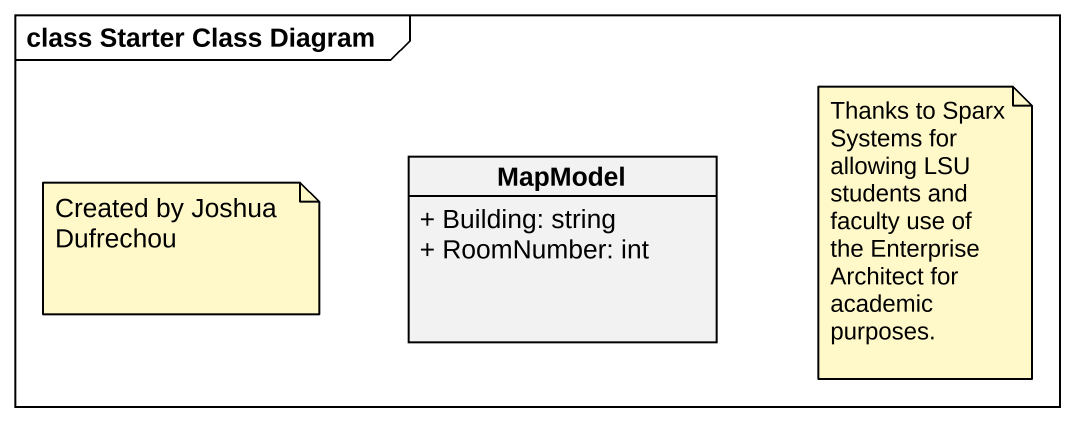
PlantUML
@startuml
mainframe class Starter Class Diagram
hide circle
hide empty members
skinparam classAttributeIconSize 0
class MapModel {
  + Building: string
  + RoomNumber: int
}
note as N1
  Thanks to Sparx Systems for allowing LSU students and faculty use of the Enterprise Architect for academic purposes.
end note
note as N2
  Created by Joshua Dufrechou
end note
@enduml
